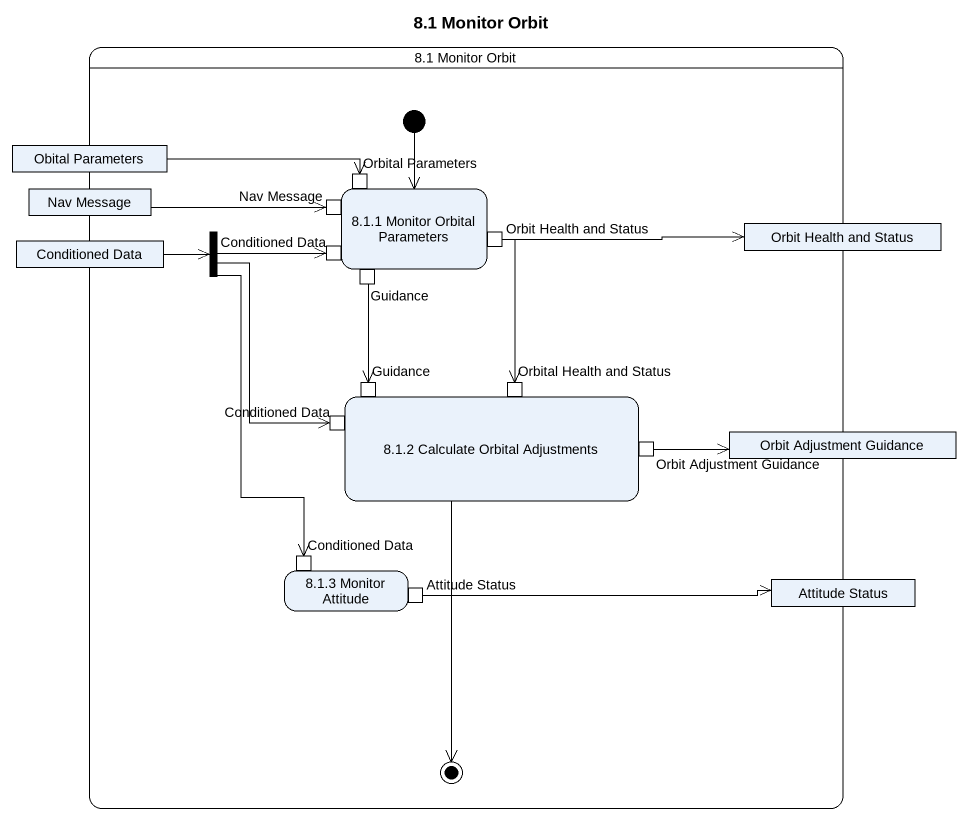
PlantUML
@startuml
title 8.1 Monitor Orbit
hide empty description
state "8.1 Monitor Orbit" as s8_1_Monitor_Orbit {
  state "Obital Parameters" as Obital_Parameters <<object>>
  state "Nav Message" as Nav_Message <<object>>
  state fork1 <<fork>>
  state "8.1.1 Monitor Orbital Parameters" as s8_1_1_Monitor_Orbital {
    state "Orbital Parameters" as Orbital_Parameters <<inputPin>>
    state "Nav Message" as Nav_Message_2 <<inputPin>>
    state "Orbit Health and Status" as Orbit_Health_and_Status <<outputPin>>
    state "Conditioned Data" as Conditioned_Data_2 <<inputPin>>
    state Guidance <<outputPin>>
  }
  state "Orbit Health and Status" as Orbit_Health_and_Status_2 <<object>>
  state "Conditioned Data" as Conditioned_Data <<object>>
  state "8.1.2 Calculate Orbital Adjustments" as s8_1_2_Calculate_Orbital {
    state "Guidance" as Guidance_2 <<inputPin>>
    state "Orbital Health and Status" as Orbital_Health_and_Status <<inputPin>>
    state "Conditioned Data" as Conditioned_Data_3 <<inputPin>>
    state "Orbit Adjustment Guidance" as Orbit_Adjustment_Guidance <<outputPin>>
  }
  state "Orbit Adjustment Guidance" as Orbit_Adjustment_Guidance_2 <<object>>
  state "8.1.3 Monitor Attitude" as s8_1_3_Monitor_Attitude {
    state "Conditioned Data" as Conditioned_Data_4 <<inputPin>>
    state "Attitude Status" as Attitude_Status <<outputPin>>
  }
  state "Attitude Status" as Attitude_Status_2 <<object>>
  [*] --> s8_1_1_Monitor_Orbital
  s8_1_2_Calculate_Orbital --> [*]
}
Obital_Parameters -right-> Orbital_Parameters
Nav_Message -right-> Nav_Message_2
fork1 -right-> Conditioned_Data_2
fork1 --> Conditioned_Data_3
fork1 --> Conditioned_Data_4
Orbit_Health_and_Status -right-> Orbit_Health_and_Status_2
Orbit_Health_and_Status --> Orbital_Health_and_Status
Conditioned_Data -right-> fork1
Guidance --> Guidance_2
Orbit_Adjustment_Guidance -right-> Orbit_Adjustment_Guidance_2
Attitude_Status -right-> Attitude_Status_2
@enduml
